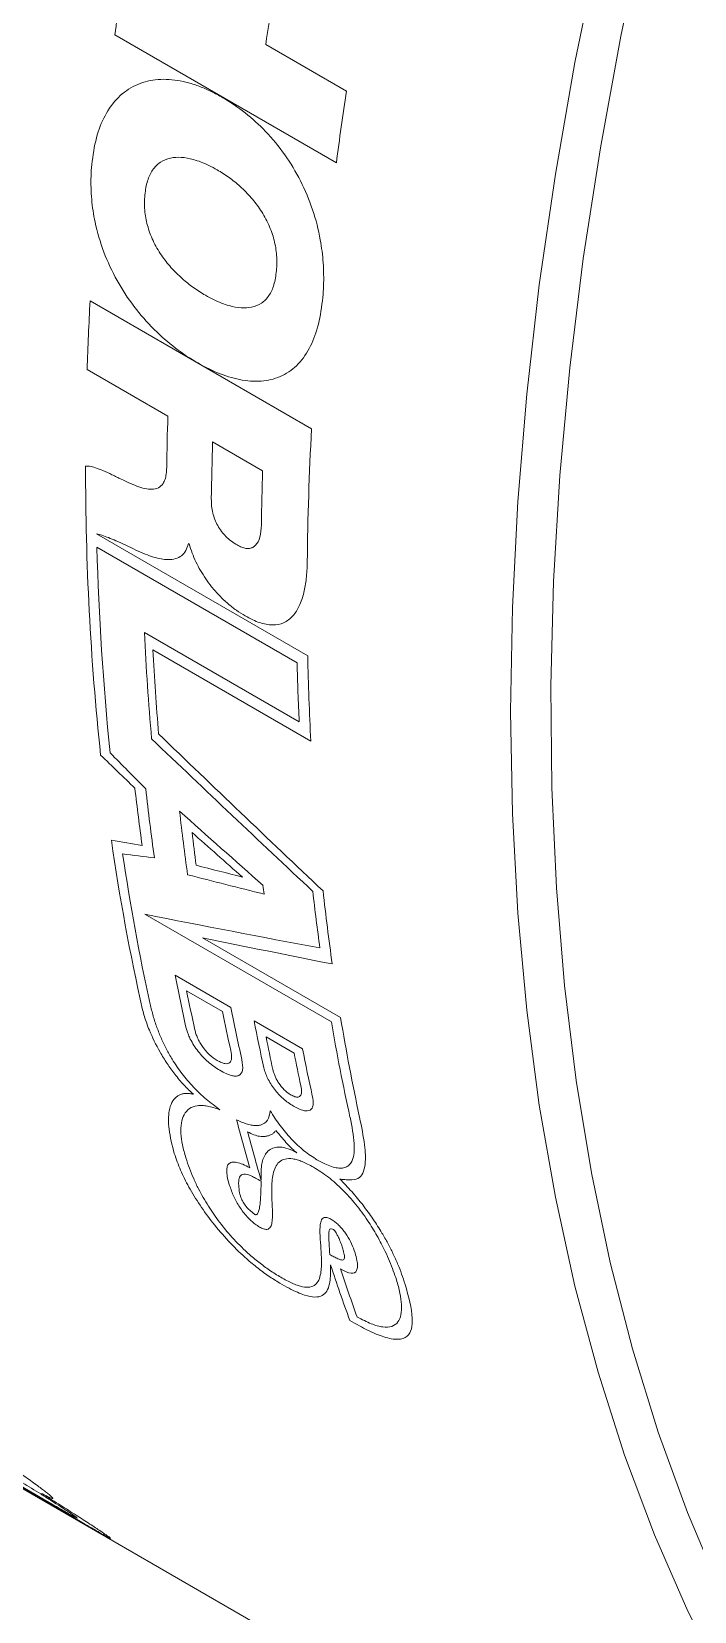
# Model space of a CAD drawing. Header units: millimetres. Extents: x 2 to 278, y 1 to 215.
# Drawn here: x 231.78 to 235.72, y 166.68 to 176.08 of the extents above; entities that cross this region are included whole.
import ezdxf

# ---------------------------------------------------------------- set-up
doc = ezdxf.new("R2010")
doc.units = ezdxf.units.MM

msp = doc.modelspace()

# ---------------------------------------------------------------- linework, layer by layer
at = {"color": 7, "linetype": 'Continuous', "lineweight": 18}
for p, q in [((232.2758, 176.0633), (233.5936, 175.3026)), ((233.6539, 175.7297), (233.1736, 176.007)), ((233.4462, 173.7202), (232.1284, 174.481)), ((232.1109, 174.073), (232.5913, 173.7957)), ((233.1548, 173.4704), (232.8574, 173.6421)), ((233.4234, 172.3692), (232.166, 173.096)), ((232.7141, 173.0378), (232.7178, 173.0357)), ((233.3599, 172.3279), (232.1695, 173.0151)), ((232.4516, 172.5088), (233.3728, 171.977)), ((232.5021, 172.4054), (233.4419, 171.8628)), ((233.564, 170.1917), (232.4542, 170.8324)), ((233.6186, 170.2178), (232.797, 170.6921)), ((232.9666, 170.2772), (232.6343, 170.469)), ((232.9166, 170.2531), (232.7028, 170.3765)), ((233.3928, 170.0311), (233.1045, 170.1976)), ((233.3417, 170.0063), (233.1753, 170.1023)), ((230.2604, 168.2604), (238.4888, 163.5102)), ((231.3684, 167.6309), (231.9095, 167.3185)), ((232.0719, 167.2185), (231.4742, 167.5635))]:
    msp.add_line(p, q, dxfattribs=at)
at = {"color": 7, "linetype": 'Continuous', "lineweight": 18, "flags": 128}
for points in [[(235.902, 166.2523), (235.6843, 166.6852), (235.4862, 167.1391), (235.3081, 167.6133), (235.1503, 168.107), (235.013, 168.6194), (234.8965, 169.1497), (234.8009, 169.697), (234.7263, 170.2605), (234.673, 170.8391), (234.641, 171.4321), (234.6303, 172.0383), (234.641, 172.6569), (234.673, 173.2869), (234.7263, 173.9271), (234.8009, 174.5766), (234.8965, 175.2343), (235.013, 175.8991), (235.1503, 176.5701), (235.3081, 177.246), (235.4862, 177.9258), (235.6843, 178.6084), (235.902, 179.2926)], [(235.7766, 178.0815), (235.5929, 177.4025), (235.4294, 176.7272), (235.2864, 176.0565), (235.1642, 175.3916), (235.063, 174.7335), (234.9829, 174.0834), (234.924, 173.4424), (234.8865, 172.8114), (234.8705, 172.1915), (234.8758, 171.5837), (234.9026, 170.9891), (234.9508, 170.4085), (235.0203, 169.843), (235.111, 169.2935), (235.2227, 168.7609), (235.3553, 168.2461), (235.5086, 167.7499), (235.6822, 167.273), (235.876, 166.8164)]]:
    msp.add_lwpolyline(points, dxfattribs=at)
at = {"color": 7, "linetype": 'Continuous', "lineweight": 18}
for centre, radius, start, end in [((256.0112, 172.5528), 23.0974, 169.97306, 171.39936), ((254.3757, 173.1577), 22.2901, 171.40121, 172.50999), ((255.6935, 172.397), 22.2901, 171.40122, 172.50999), ((251.0102, 173.4697), 18.9089, 176.93414, 178.17144), ((250.8748, 173.2125), 18.2928, 178.17301, 179.13206), ((251.991, 172.7234), 18.5716, 176.92307, 179.3737), ((251.1127, 173.0596), 18.2646, 178.17249, 179.23448), ((248.1484, 173.4723), 16.0467, 179.90803, 186.05794), ((251.4252, 172.8876), 18.2797, 178.17278, 179.17976), ((247.8834, 173.411), 15.719, 181.44326, 185.91164), ((248.0687, 173.2451), 15.6344, 182.6992, 185.02477), ((248.0998, 173.2164), 15.6188, 182.97633, 184.81577), ((249.8391, 172.7561), 16.4848, 181.48834, 182.70877), ((249.9053, 172.719), 16.4856, 181.21559, 182.97684), ((246.4791, 173.1832), 14.1747, 186.48574, 187.87565), ((246.5485, 173.1442), 14.1759, 186.34109, 188.01425), ((246.7457, 173.0285), 14.1734, 186.41315, 187.95468), ((245.0344, 173.1073), 12.9104, 188.16518, 192.72114), ((246.8133, 172.9918), 14.1774, 186.77652, 187.57225), ((245.1141, 173.0749), 12.9298, 188.37714, 192.40274), ((247.2177, 172.7522), 14.1689, 187.08976, 187.30055), ((247.5857, 172.533), 14.1579, 186.33557, 188.10724), ((247.5354, 172.5722), 14.173, 186.49918, 187.87051), ((244.8388, 172.8554), 12.4356, 191.06391, 192.5197), ((244.8626, 172.8157), 12.402, 191.34232, 192.43739), ((245.0764, 172.6922), 12.402, 191.34232, 192.43739), ((245.171, 172.6636), 12.4356, 191.06391, 192.5197), ((246.2204, 172.3182), 12.7757, 189.46294, 192.17478), ((245.3333, 172.589), 12.4605, 191.06484, 192.37372), ((246.0748, 172.3403), 12.694, 189.74499, 192.35309), ((245.3621, 172.5487), 12.4299, 191.35066, 192.26587), ((245.6216, 172.4225), 12.4605, 191.06484, 192.37372), ((245.5286, 172.4526), 12.4299, 191.35066, 192.26587), ((243.9048, 172.4703), 11.2741, 194.70179, 196.20452), ((243.8999, 172.4217), 11.2117, 194.90422, 196.43037), ((243.3015, 171.9571), 10.2582, 198.24185, 200.20053), ((243.4163, 171.9375), 10.3119, 198.17117, 199.83952)]:
    msp.add_arc(centre, radius, start, end, dxfattribs=at)
for points, knots in [([(232.9186, 175.6903), (232.8954, 175.7031), (232.8497, 175.7285), (232.7813, 175.7578), (232.7144, 175.7798), (232.6251, 175.7992), (232.5161, 175.8032), (232.3953, 175.7693), (232.2921, 175.6973), (232.2142, 175.5887), (232.1603, 175.4522), (232.1457, 175.3465), (232.1381, 175.2921)], [0, 0, 0, 0, 0.064934, 0.128022, 0.189663, 0.250283, 0.377515, 0.5002, 0.624577, 0.75002, 0.871284, 1, 1, 1, 1]), ([(233.5129, 174.5018), (233.5146, 174.5246), (233.518, 174.5695), (233.5186, 174.6384), (233.5158, 174.7071), (233.5091, 174.7757), (233.4931, 174.881), (233.4568, 175.0244), (233.3841, 175.1972), (233.2885, 175.3559), (233.1761, 175.4912), (233.0512, 175.6062), (232.9635, 175.6618), (232.9186, 175.6903)], [0, 0, 0, 0, 0.05269, 0.103793, 0.153566, 0.202289, 0.250261, 0.375693, 0.500059, 0.622735, 0.74995, 0.87205, 1, 1, 1, 1]), ([(232.1381, 175.2921), (232.1364, 175.2692), (232.1331, 175.2241), (232.1332, 175.155), (232.1372, 175.0864), (232.1453, 175.0181), (232.1642, 174.9133), (232.2054, 174.7711), (232.2854, 174.6003), (232.3881, 174.4438), (232.5464, 174.2638), (232.7683, 174.0967), (232.9939, 174.0065), (233.1619, 173.9988), (233.2757, 174.0309), (233.3715, 174.1007), (233.4429, 174.2072), (233.4921, 174.342), (233.5058, 174.4475), (233.5129, 174.5018)], [0, 0, 0, 0, 0.026378, 0.051958, 0.076868, 0.10125, 0.125253, 0.188025, 0.250274, 0.311665, 0.375342, 0.500076, 0.624811, 0.688477, 0.749879, 0.812117, 0.8749, 0.935574, 1, 1, 1, 1]), ([(232.8842, 175.2612), (232.868, 175.2702), (232.8361, 175.2877), (232.7889, 175.308), (232.7336, 175.3264), (232.6719, 175.3377), (232.6047, 175.334), (232.5452, 175.3104), (232.4983, 175.2633), (232.4663, 175.1963), (232.4583, 175.1411), (232.4541, 175.1124)], [0, 0, 0, 0, 0.086573, 0.169852, 0.250346, 0.380298, 0.50045, 0.627764, 0.750185, 0.870443, 1, 1, 1, 1]), ([(233.2374, 174.6602), (233.2385, 174.6755), (233.2405, 174.7053), (233.2388, 174.7515), (233.2334, 174.7972), (233.2205, 174.8584), (233.1933, 174.9363), (233.1454, 175.0218), (233.0869, 175.0982), (233.0232, 175.1621), (232.9547, 175.2177), (232.9081, 175.2465), (232.8842, 175.2612)], [0, 0, 0, 0, 0.066401, 0.129665, 0.190612, 0.250158, 0.372496, 0.499805, 0.619852, 0.749821, 0.871432, 1, 1, 1, 1]), ([(232.4541, 175.1124), (232.4531, 175.0971), (232.4511, 175.0673), (232.4531, 175.0213), (232.459, 174.9758), (232.4726, 174.9149), (232.5011, 174.8376), (232.5504, 174.7528), (232.6102, 174.677), (232.6749, 174.6135), (232.7439, 174.558), (232.7906, 174.5293), (232.8146, 174.5146)], [0, 0, 0, 0, 0.066402, 0.129667, 0.190613, 0.250158, 0.372495, 0.499805, 0.619851, 0.749821, 0.871432, 1, 1, 1, 1]), ([(232.8146, 174.5146), (232.8308, 174.5056), (232.8626, 174.4881), (232.9096, 174.4677), (232.9644, 174.4491), (233.0253, 174.4374), (233.0912, 174.4406), (233.1492, 174.4635), (233.1947, 174.51), (233.2256, 174.5764), (233.2334, 174.6316), (233.2374, 174.6602)], [0, 0, 0, 0, 0.086578, 0.169857, 0.250346, 0.380302, 0.50045, 0.627762, 0.750184, 0.870439, 1, 1, 1, 1]), ([(232.3124, 173.4215), (232.304, 173.4254), (232.2861, 173.4338), (232.2502, 173.4517), (232.2077, 173.4709), (232.1634, 173.4878), (232.1282, 173.4984), (232.1096, 173.4982), (232.1017, 173.4981)], [0, 0, 0, 0, 0.116747, 0.25015, 0.500276, 0.710942, 0.876586, 1, 1, 1, 1]), ([(232.5841, 173.4896), (232.5835, 173.4766), (232.5823, 173.4518), (232.5752, 173.42), (232.5616, 173.3897), (232.5359, 173.366), (232.4974, 173.3582), (232.453, 173.364), (232.3917, 173.3831), (232.3436, 173.4064), (232.3124, 173.4215)], [0, 0, 0, 0, 0.090689, 0.173323, 0.250095, 0.370919, 0.49953, 0.614847, 0.749701, 1, 1, 1, 1]), ([(232.8497, 173.3037), (232.85, 173.2893), (232.8505, 173.2622), (232.8575, 173.2205), (232.8695, 173.1812), (232.8925, 173.1315), (232.938, 173.0719), (232.9805, 173.0441), (233.0034, 173.0291)], [0, 0, 0, 0, 0.143393, 0.2719, 0.389498, 0.501332, 0.730711, 1, 1, 1, 1]), ([(233.0034, 173.0291), (233.0126, 173.0242), (233.0303, 173.015), (233.0555, 173.0081), (233.078, 173.0077), (233.0976, 173.0141), (233.1211, 173.0325), (233.1427, 173.0755), (233.1458, 173.1234), (233.1474, 173.1492)], [0, 0, 0, 0, 0.10883, 0.209602, 0.305806, 0.401436, 0.500555, 0.731042, 1, 1, 1, 1]), ([(232.166, 173.096), (232.1769, 173.093), (232.2005, 173.0866), (232.2395, 173.0723), (232.2871, 173.0526), (232.3416, 173.0276), (232.3812, 173.0085), (232.401, 172.999)], [0, 0, 0, 0, 0.143155, 0.309658, 0.499968, 0.749979, 1, 1, 1, 1]), ([(232.401, 172.999), (232.4195, 172.9906), (232.4551, 172.9744), (232.5055, 172.9568), (232.5508, 172.9456), (232.595, 172.9409), (232.6368, 172.9451), (232.6733, 172.9629), (232.7004, 172.9932), (232.7095, 173.0229), (232.7141, 173.0378)], [0, 0, 0, 0, 0.141434, 0.271352, 0.390645, 0.500461, 0.635436, 0.759524, 0.878784, 1, 1, 1, 1]), ([(232.7178, 173.0357), (232.7235, 173.0175), (232.7347, 172.9817), (232.7576, 172.9284), (232.7846, 172.877), (232.816, 172.8273), (232.8537, 172.7768), (232.8979, 172.7266), (232.9476, 172.6799), (232.9993, 172.639), (233.034, 172.6176), (233.0516, 172.6067)], [0, 0, 0, 0, 0.101938, 0.201096, 0.299274, 0.398327, 0.500059, 0.623275, 0.750008, 0.872931, 1, 1, 1, 1]), ([(233.0516, 172.6067), (233.0664, 172.5986), (233.0953, 172.5829), (233.1371, 172.5664), (233.1765, 172.5561), (233.2261, 172.5511), (233.2833, 172.5623), (233.3367, 172.6033), (233.3761, 172.6657), (233.4015, 172.7421), (233.417, 172.8299), (233.4193, 172.8937), (233.4205, 172.9264)], [0, 0, 0, 0, 0.06633, 0.129597, 0.190585, 0.250169, 0.372837, 0.499826, 0.620085, 0.74983, 0.871567, 1, 1, 1, 1]), ([(232.4409, 170.2644), (232.4444, 170.2511), (232.4512, 170.2247), (232.4648, 170.1838), (232.4914, 170.1143), (232.5307, 170.0336), (232.5851, 169.9453), (232.6326, 169.8791), (232.6851, 169.8159), (232.7243, 169.7789), (232.7433, 169.761)], [0, 0, 0, 0, 0.084257, 0.167557, 0.250277, 0.500082, 0.628903, 0.750194, 0.878796, 1, 1, 1, 1]), ([(232.486, 170.2978), (232.4917, 170.2741), (232.5026, 170.2286), (232.525, 170.1598), (232.5511, 170.094), (232.5813, 170.0307), (232.6209, 169.9602), (232.6735, 169.8828), (232.7429, 169.8016), (232.8203, 169.728), (232.8736, 169.6891), (232.9012, 169.669)], [0, 0, 0, 0, 0.115136, 0.221863, 0.320967, 0.413433, 0.500467, 0.626135, 0.746407, 0.868676, 1, 1, 1, 1]), ([(232.6989, 170.1597), (232.7008, 170.1523), (232.7046, 170.1375), (232.7134, 170.1139), (232.7264, 170.0854), (232.7451, 170.0522), (232.779, 170.0043), (232.8332, 169.947), (232.8774, 169.9186), (232.9007, 169.9036)], [0, 0, 0, 0, 0.084723, 0.167923, 0.250801, 0.37823, 0.50131, 0.737179, 1, 1, 1, 1]), ([(232.7516, 170.1446), (232.7537, 170.1368), (232.7577, 170.1213), (232.7678, 170.096), (232.7807, 170.0702), (232.802, 170.0362), (232.8379, 169.9935), (232.8691, 169.9729), (232.8851, 169.9623)], [0, 0, 0, 0, 0.1273067, 0.2510109, 0.380229, 0.5019154, 0.7432932, 1, 1, 1, 1]), ([(232.8851, 169.9623), (232.8936, 169.9577), (232.9097, 169.9491), (232.931, 169.9425), (232.948, 169.9421), (232.9639, 169.9503), (232.9732, 169.9753), (232.9681, 170.005), (232.9654, 170.0212)], [0, 0, 0, 0, 0.139737, 0.265614, 0.383511, 0.50052, 0.72896, 1, 1, 1, 1]), ([(232.9007, 169.9036), (232.9132, 169.8968), (232.9369, 169.8839), (232.9686, 169.8722), (232.9947, 169.8681), (233.0218, 169.8735), (233.0415, 169.9029), (233.0348, 169.9452), (233.0312, 169.9679)], [0, 0, 0, 0, 0.142778, 0.271038, 0.388793, 0.501185, 0.733201, 1, 1, 1, 1]), ([(233.1623, 169.9189), (233.1649, 169.9089), (233.1702, 169.8892), (233.184, 169.8568), (233.202, 169.8239), (233.2312, 169.7812), (233.2785, 169.7297), (233.3177, 169.7043), (233.3382, 169.691)], [0, 0, 0, 0, 0.126733, 0.250747, 0.378683, 0.501384, 0.738356, 1, 1, 1, 1]), ([(233.216, 169.908), (233.2176, 169.9016), (233.2207, 169.889), (233.2285, 169.8686), (233.2384, 169.8478), (233.2548, 169.82), (233.2829, 169.7845), (233.3082, 169.7674), (233.3211, 169.7587)], [0, 0, 0, 0, 0.127718, 0.251177, 0.380987, 0.50226, 0.747001, 1, 1, 1, 1]), ([(232.7433, 169.761), (232.7351, 169.7627), (232.7186, 169.7661), (232.6965, 169.7665), (232.6761, 169.7634), (232.6578, 169.7566), (232.6351, 169.7419), (232.6125, 169.713), (232.5935, 169.6513), (232.5932, 169.5511), (232.617, 169.4577), (232.6296, 169.4081)], [0, 0, 0, 0, 0.047617, 0.095879, 0.145371, 0.196636, 0.250163, 0.370378, 0.500152, 0.734361, 1, 1, 1, 1]), ([(233.3211, 169.7587), (233.33, 169.7541), (233.3467, 169.7454), (233.3674, 169.7428), (233.3823, 169.7513), (233.3887, 169.7745), (233.3846, 169.7987), (233.3824, 169.8119)], [0, 0, 0, 0, 0.18027, 0.340895, 0.499778, 0.727276, 1, 1, 1, 1]), ([(233.3382, 169.691), (233.3492, 169.6851), (233.37, 169.6738), (233.3979, 169.6639), (233.4207, 169.661), (233.4438, 169.6671), (233.4598, 169.6947), (233.4538, 169.7322), (233.4506, 169.7524)], [0, 0, 0, 0, 0.142202, 0.269969, 0.387715, 0.501031, 0.73186, 1, 1, 1, 1]), ([(232.9012, 169.669), (232.8881, 169.6738), (232.8623, 169.6833), (232.8269, 169.6916), (232.7946, 169.6953), (232.7563, 169.6933), (232.7167, 169.6783), (232.6858, 169.642), (232.6696, 169.591), (232.6674, 169.5297), (232.6763, 169.4597), (232.6906, 169.4086), (232.698, 169.3825)], [0, 0, 0, 0, 0.064423, 0.127125, 0.188782, 0.250104, 0.372788, 0.499914, 0.621505, 0.749907, 0.872068, 1, 1, 1, 1]), ([(232.9998, 169.6091), (233.0114, 169.6036), (233.0341, 169.5928), (233.0657, 169.582), (233.0944, 169.5756), (233.1202, 169.5741), (233.1541, 169.5789), (233.1896, 169.601), (233.1968, 169.6422), (233.2005, 169.6632)], [0, 0, 0, 0, 0.1046981, 0.205754, 0.3045027, 0.4023737, 0.5008347, 0.7466284, 1, 1, 1, 1]), ([(233.2005, 169.6632), (233.2096, 169.6482), (233.2273, 169.6189), (233.2578, 169.5757), (233.2903, 169.5345), (233.3369, 169.4823), (233.4012, 169.4213), (233.4526, 169.3882), (233.4784, 169.3715)], [0, 0, 0, 0, 0.130783, 0.256477, 0.379087, 0.50077, 0.748892, 1, 1, 1, 1]), ([(233.4784, 169.3715), (233.4939, 169.363), (233.5239, 169.3466), (233.5649, 169.3302), (233.6008, 169.3215), (233.6311, 169.3209), (233.656, 169.3284), (233.6754, 169.344), (233.6983, 169.383), (233.7057, 169.4728), (233.6858, 169.5706), (233.6748, 169.6246)], [0, 0, 0, 0, 0.078765, 0.152178, 0.221804, 0.289468, 0.357154, 0.426846, 0.500364, 0.723563, 1, 1, 1, 1]), ([(233.6143, 169.2564), (233.6242, 169.2554), (233.6439, 169.2534), (233.683, 169.25), (233.7246, 169.2562), (233.7548, 169.2904), (233.7698, 169.3564), (233.7632, 169.4682), (233.7432, 169.568), (233.7321, 169.6239)], [0, 0, 0, 0, 0.062594, 0.12518, 0.250006, 0.367373, 0.49975, 0.719994, 1, 1, 1, 1]), ([(233.2342, 169.5455), (233.2304, 169.5409), (233.2225, 169.5315), (233.2073, 169.5214), (233.1899, 169.5139), (233.1674, 169.5092), (233.1391, 169.5097), (233.1039, 169.5182), (233.078, 169.5315), (233.0654, 169.538)], [0, 0, 0, 0, 0.122615, 0.250173, 0.377404, 0.500351, 0.679078, 0.843386, 1, 1, 1, 1]), ([(233.3594, 169.4121), (233.3522, 169.4179), (233.3375, 169.4299), (233.3155, 169.4511), (233.2905, 169.4778), (233.2638, 169.5099), (233.2441, 169.5336), (233.2342, 169.5455)], [0, 0, 0, 0, 0.159461, 0.324961, 0.49973, 0.749838, 1, 1, 1, 1]), ([(232.6296, 169.4081), (232.6351, 169.3918), (232.6459, 169.3596), (232.6664, 169.3099), (232.6896, 169.2599), (232.7256, 169.1909), (232.7791, 169.1027), (232.8581, 168.994), (232.9484, 168.8883), (233.0383, 168.7997), (233.1189, 168.7314), (233.1892, 168.6791), (233.2341, 168.6519), (233.2568, 168.6381)], [0, 0, 0, 0, 0.064483, 0.1274844, 0.1892961, 0.2502272, 0.3777827, 0.5002077, 0.6275567, 0.7500024, 0.8332674, 0.9158089, 1, 1, 1, 1]), ([(232.698, 169.3825), (232.7048, 169.362), (232.718, 169.3218), (232.7436, 169.2601), (232.7792, 169.1855), (232.8284, 169.0985), (232.8988, 168.9966), (232.9819, 168.8973), (233.0659, 168.8155), (233.1408, 168.754), (233.2064, 168.7066), (233.2495, 168.6806), (233.2718, 168.6672)], [0, 0, 0, 0, 0.086796, 0.170052, 0.250271, 0.380338, 0.500283, 0.62716, 0.749922, 0.829267, 0.911978, 1, 1, 1, 1]), ([(233.1463, 169.2964), (233.1468, 169.3105), (233.1478, 169.3381), (233.1591, 169.3861), (233.1822, 169.4243), (233.2209, 169.4451), (233.2589, 169.4491), (233.3049, 169.4401), (233.3412, 169.4214), (233.3594, 169.4121)], [0, 0, 0, 0, 0.1276916, 0.250343, 0.5001427, 0.6295604, 0.7502385, 0.8754858, 1, 1, 1, 1]), ([(233.4575, 169.3273), (233.4458, 169.3338), (233.423, 169.3465), (233.3907, 169.361), (233.3612, 169.3714), (233.325, 169.3796), (233.2854, 169.3787), (233.2515, 169.3602), (233.2289, 169.3282), (233.2163, 169.2888), (233.2098, 169.242), (233.2092, 169.209), (233.2088, 169.1912)], [0, 0, 0, 0, 0.066382, 0.129729, 0.190716, 0.250097, 0.371941, 0.499773, 0.617565, 0.749807, 0.864894, 1, 1, 1, 1]), ([(232.9581, 169.2182), (232.9538, 169.2333), (232.9456, 169.2618), (232.9404, 169.2982), (232.9418, 169.3263), (232.9509, 169.3473), (232.9703, 169.3586), (233.0004, 169.3571), (233.0373, 169.3451), (233.0643, 169.3314), (233.0786, 169.3241)], [0, 0, 0, 0, 0.148489, 0.279583, 0.395682, 0.500224, 0.623387, 0.749874, 0.86702, 1, 1, 1, 1]), ([(233.146, 169.2441), (233.1349, 169.2504), (233.116, 169.2612), (233.0792, 169.2804), (233.0378, 169.2929), (233.0184, 169.2745), (233.0127, 169.2511), (233.0124, 169.2371), (233.0123, 169.2297)], [0, 0, 0, 0, 0.146621, 0.251117, 0.500027, 0.748949, 0.865826, 1, 1, 1, 1]), ([(233.9514, 168.6564), (233.9454, 168.6745), (233.9335, 168.7106), (233.9109, 168.7672), (233.8798, 168.8363), (233.838, 168.9173), (233.7795, 169.0126), (233.711, 169.1065), (233.6311, 169.1953), (233.5443, 169.2726), (233.487, 169.3088), (233.4575, 169.3273)], [0, 0, 0, 0, 0.084959, 0.1682444, 0.2503577, 0.3799995, 0.5005311, 0.6295695, 0.750336, 0.8719786, 1, 1, 1, 1]), ([(233.1365, 168.9713), (233.128, 168.9767), (233.1114, 168.9871), (233.0858, 169.0083), (233.0615, 169.0328), (233.0385, 169.0606), (233.0102, 169.1013), (232.9799, 169.1563), (232.9657, 169.1966), (232.9581, 169.2182)], [0, 0, 0, 0, 0.099689, 0.193846, 0.288269, 0.38871, 0.499991, 0.731597, 1, 1, 1, 1]), ([(233.0123, 169.2297), (233.013, 169.2151), (233.0143, 169.1896), (233.023, 169.1524), (233.0369, 169.121), (233.055, 169.0941), (233.0792, 169.0687), (233.0965, 169.055), (233.106, 169.0475)], [0, 0, 0, 0, 0.286506, 0.500847, 0.635022, 0.75045, 0.864129, 1, 1, 1, 1]), ([(233.106, 169.0475), (233.1081, 169.0464), (233.1129, 169.0438), (233.1182, 169.0447), (233.123, 169.048), (233.1273, 169.0543), (233.1311, 169.0635), (233.1345, 169.0756), (233.1374, 169.0907), (233.1398, 169.1087), (233.1418, 169.1298), (233.1434, 169.154), (233.1446, 169.1812), (233.1455, 169.2115), (233.1458, 169.233), (233.146, 169.2441)], [0, 0, 0, 0, 0.019816, 0.045192, 0.079066, 0.12269, 0.176643, 0.241226, 0.316613, 0.402912, 0.500196, 0.608515, 0.727905, 0.858393, 1, 1, 1, 1]), ([(233.2088, 169.1912), (233.2095, 169.1652), (233.2108, 169.1134), (233.2147, 169.0465), (233.2119, 168.9995), (233.205, 168.9742), (233.1941, 168.9611), (233.1806, 168.9561), (233.1614, 168.9586), (233.145, 168.967), (233.1365, 168.9713)], [0, 0, 0, 0, 0.2502432, 0.5004675, 0.6410268, 0.7505206, 0.8170601, 0.875433, 0.9364817, 1, 1, 1, 1]), ([(234.0029, 168.6303), (233.9963, 168.6505), (233.9834, 168.69), (233.959, 168.7515), (233.9315, 168.8128), (233.9005, 168.874), (233.8616, 168.9426), (233.8133, 169.0185), (233.7528, 169.1015), (233.6867, 169.1822), (233.6382, 169.2319), (233.6143, 169.2564)], [0, 0, 0, 0, 0.108022, 0.211354, 0.310651, 0.406652, 0.500173, 0.626608, 0.750119, 0.876665, 1, 1, 1, 1]), ([(233.5049, 168.7849), (233.5044, 168.7958), (233.5033, 168.8206), (233.4997, 168.8716), (233.4955, 168.9267), (233.4962, 168.9756), (233.5006, 169.0037), (233.5088, 169.02), (233.5196, 169.0287), (233.5364, 169.0299), (233.5525, 169.0221), (233.5606, 169.0182)], [0, 0, 0, 0, 0.110231, 0.250282, 0.500558, 0.642192, 0.75072, 0.818418, 0.875688, 0.937922, 1, 1, 1, 1]), ([(233.5606, 169.0182), (233.5676, 169.0138), (233.5813, 169.0052), (233.6021, 168.9881), (233.6217, 168.9684), (233.64, 168.9462), (233.6627, 168.9133), (233.6872, 168.8683), (233.6986, 168.8356), (233.7047, 168.818)], [0, 0, 0, 0, 0.102597, 0.198668, 0.293413, 0.39224, 0.499948, 0.73153, 1, 1, 1, 1]), ([(233.5768, 168.9563), (233.572, 168.9586), (233.5624, 168.9632), (233.5523, 168.9575), (233.5481, 168.9352), (233.5486, 168.9053), (233.551, 168.86), (233.5527, 168.83), (233.554, 168.808)], [0, 0, 0, 0, 0.061979, 0.124111, 0.248917, 0.499214, 0.631713, 1, 1, 1, 1]), ([(233.6326, 168.8416), (233.6299, 168.85), (233.6242, 168.8678), (233.6132, 168.894), (233.6027, 168.9173), (233.5936, 168.9345), (233.5857, 168.9478), (233.5793, 168.9539), (233.5768, 168.9563)], [0, 0, 0, 0, 0.237626, 0.501504, 0.692617, 0.836132, 0.935229, 1, 1, 1, 1]), ([(233.554, 168.808), (233.5623, 168.8032), (233.5789, 168.7936), (233.5947, 168.7861), (233.6026, 168.7823)], [0, 0, 0, 0, 0.500124, 1, 1, 1, 1]), ([(233.6026, 168.7823), (233.6127, 168.7783), (233.6277, 168.7723), (233.6391, 168.7773), (233.6432, 168.7885), (233.6408, 168.8105), (233.6356, 168.8302), (233.6326, 168.8416)], [0, 0, 0, 0, 0.249007, 0.36864, 0.498897, 0.708836, 1, 1, 1, 1]), ([(233.7047, 168.818), (233.709, 168.8026), (233.7172, 168.7734), (233.7204, 168.7375), (233.7146, 168.7056), (233.6865, 168.6865), (233.6415, 168.7099), (233.6187, 168.7217)], [0, 0, 0, 0, 0.187174, 0.353119, 0.502877, 0.748844, 1, 1, 1, 1]), ([(233.2568, 168.6381), (233.2756, 168.6274), (233.3116, 168.6066), (233.3613, 168.5826), (233.4146, 168.5618), (233.468, 168.5511), (233.5119, 168.5606), (233.5396, 168.5893), (233.5537, 168.6303), (233.5597, 168.6814), (233.5594, 168.7188), (233.5592, 168.739)], [0, 0, 0, 0, 0.0899624, 0.1730157, 0.2501541, 0.3754786, 0.4997895, 0.6171246, 0.7497664, 0.8649652, 1, 1, 1, 1]), ([(233.2718, 168.6672), (233.2834, 168.6607), (233.306, 168.6481), (233.3378, 168.6333), (233.3666, 168.6223), (233.4016, 168.613), (233.4394, 168.6117), (233.4707, 168.6269), (233.4907, 168.6554), (233.5012, 168.6919), (233.5056, 168.7359), (233.5051, 168.7678), (233.5049, 168.7849)], [0, 0, 0, 0, 0.066343, 0.129687, 0.190691, 0.250095, 0.37206, 0.499782, 0.617874, 0.749813, 0.865984, 1, 1, 1, 1]), ([(233.6743, 168.4149), (233.6931, 168.4042), (233.7286, 168.384), (233.7811, 168.3567), (233.8302, 168.3342), (233.8939, 168.3104), (233.9629, 168.2973), (234.0341, 168.3218), (234.0582, 168.4295), (234.0227, 168.5585), (234.0029, 168.6303)], [0, 0, 0, 0, 0.066544, 0.125407, 0.190177, 0.250785, 0.378136, 0.500779, 0.722371, 1, 1, 1, 1]), ([(233.7164, 168.4378), (233.7313, 168.4296), (233.7604, 168.4136), (233.8009, 168.3956), (233.8376, 168.3829), (233.8816, 168.3735), (233.9275, 168.3763), (233.9626, 168.4032), (233.9806, 168.4486), (233.983, 168.5076), (233.9738, 168.5773), (233.9589, 168.6296), (233.9514, 168.6564)], [0, 0, 0, 0, 0.065834, 0.128913, 0.190054, 0.250154, 0.372611, 0.499848, 0.620631, 0.749855, 0.872318, 1, 1, 1, 1]), ([(231.5388, 167.6213), (231.5539, 167.6115), (231.5843, 167.5919), (231.6445, 167.5521), (231.7177, 167.5025), (231.7823, 167.457), (231.8251, 167.4256), (231.8426, 167.4122), (231.8514, 167.4056)], [0, 0, 0, 0, 0.125204, 0.250351, 0.500162, 0.749689, 0.874802, 1, 1, 1, 1]), ([(232.0193, 167.2639), (232.0131, 167.2681), (232.0007, 167.2765), (231.9713, 167.296), (231.9343, 167.3201), (231.8852, 167.3515), (231.8171, 167.3943), (231.7424, 167.4395), (231.6759, 167.4786), (231.6447, 167.4967), (231.6291, 167.5057)], [0, 0, 0, 0, 0.071602, 0.143197, 0.285986, 0.371854, 0.500458, 0.749416, 0.874677, 1, 1, 1, 1]), ([(231.8514, 167.4056), (231.8594, 167.3994), (231.8753, 167.387), (231.8992, 167.3673), (231.9134, 167.3524), (231.897, 167.3572), (231.8696, 167.3704), (231.8512, 167.3802), (231.842, 167.3851)], [0, 0, 0, 0, 0.125355, 0.2506177, 0.5000459, 0.7494387, 0.8746627, 1, 1, 1, 1]), ([(231.842, 167.3851), (231.8583, 167.375), (231.8909, 167.3547), (231.9559, 167.314), (232.0354, 167.2636), (232.1063, 167.2177), (232.1532, 167.1868), (232.1727, 167.1738), (232.1825, 167.1672)], [0, 0, 0, 0, 0.125211, 0.250371, 0.50018, 0.74971, 0.874809, 1, 1, 1, 1]), ([(231.9095, 167.3185), (231.934, 167.3043), (231.9708, 167.2831), (232.0151, 167.2579), (232.0427, 167.2427), (232.0556, 167.2367), (232.0527, 167.2403), (232.0395, 167.2501), (232.026, 167.2593), (232.0193, 167.2639)], [0, 0, 0, 0, 0.250473, 0.37567, 0.500472, 0.642936, 0.78552, 0.892742, 1, 1, 1, 1]), ([(232.1825, 167.1672), (232.1946, 167.1591), (232.2188, 167.1428), (232.2436, 167.1255), (232.2537, 167.1173), (232.2427, 167.1214), (232.1957, 167.1475), (232.1406, 167.179), (232.1056, 167.199), (232.0832, 167.212), (232.0719, 167.2185)], [0, 0, 0, 0, 0.125315, 0.250504, 0.378751, 0.500639, 0.749267, 0.849531, 0.92476, 1, 1, 1, 1])]:
    msp.add_open_spline(points, degree=3, knots=knots, dxfattribs=at)
for points in [[(233.4535, 170.968), (233.1322, 171.2695), (232.8125, 171.5721), (232.4943, 171.8757)], [(233.5143, 170.9706), (233.1866, 171.281), (232.8605, 171.5925), (232.5361, 171.9051)], [(232.1913, 171.7789), (232.2591, 171.7132), (232.3271, 171.6476), (232.3951, 171.5821)], [(232.2481, 171.7921), (232.3184, 171.7208), (232.3888, 171.6496), (232.4593, 171.5785)], [(233.1572, 171.0034), (232.9915, 171.1505), (232.8261, 171.2978), (232.661, 171.4454)], [(232.4381, 171.2409), (232.3769, 171.2518), (232.3159, 171.2627), (232.2549, 171.2737)], [(233.0345, 171.0534), (232.9345, 171.1419), (232.8346, 171.2304), (232.7349, 171.3189)], [(232.5111, 171.1678), (232.448, 171.1755), (232.385, 171.1833), (232.3222, 171.1911)], [(232.7086, 171.0671), (232.86, 171.0284), (233.0117, 170.9899), (233.1637, 170.9517)], [(232.7595, 171.1236), (232.851, 171.1001), (232.9427, 171.0768), (233.0345, 171.0534)], [(232.4542, 170.8324), (232.7992, 170.7637), (233.1465, 170.6967), (233.4959, 170.6314)], [(232.797, 170.6921), (233.0533, 170.6393), (233.3107, 170.5874), (233.5693, 170.5363)], [(233.1461, 169.2505), (233.1461, 169.2658), (233.1462, 169.2811), (233.1463, 169.2964)], [(233.5592, 168.739), (233.5591, 168.7413), (233.5589, 168.7436), (233.5588, 168.746)]]:
    msp.add_open_spline(points, degree=3, dxfattribs=at)

doc.saveas('drawing.dxf')
